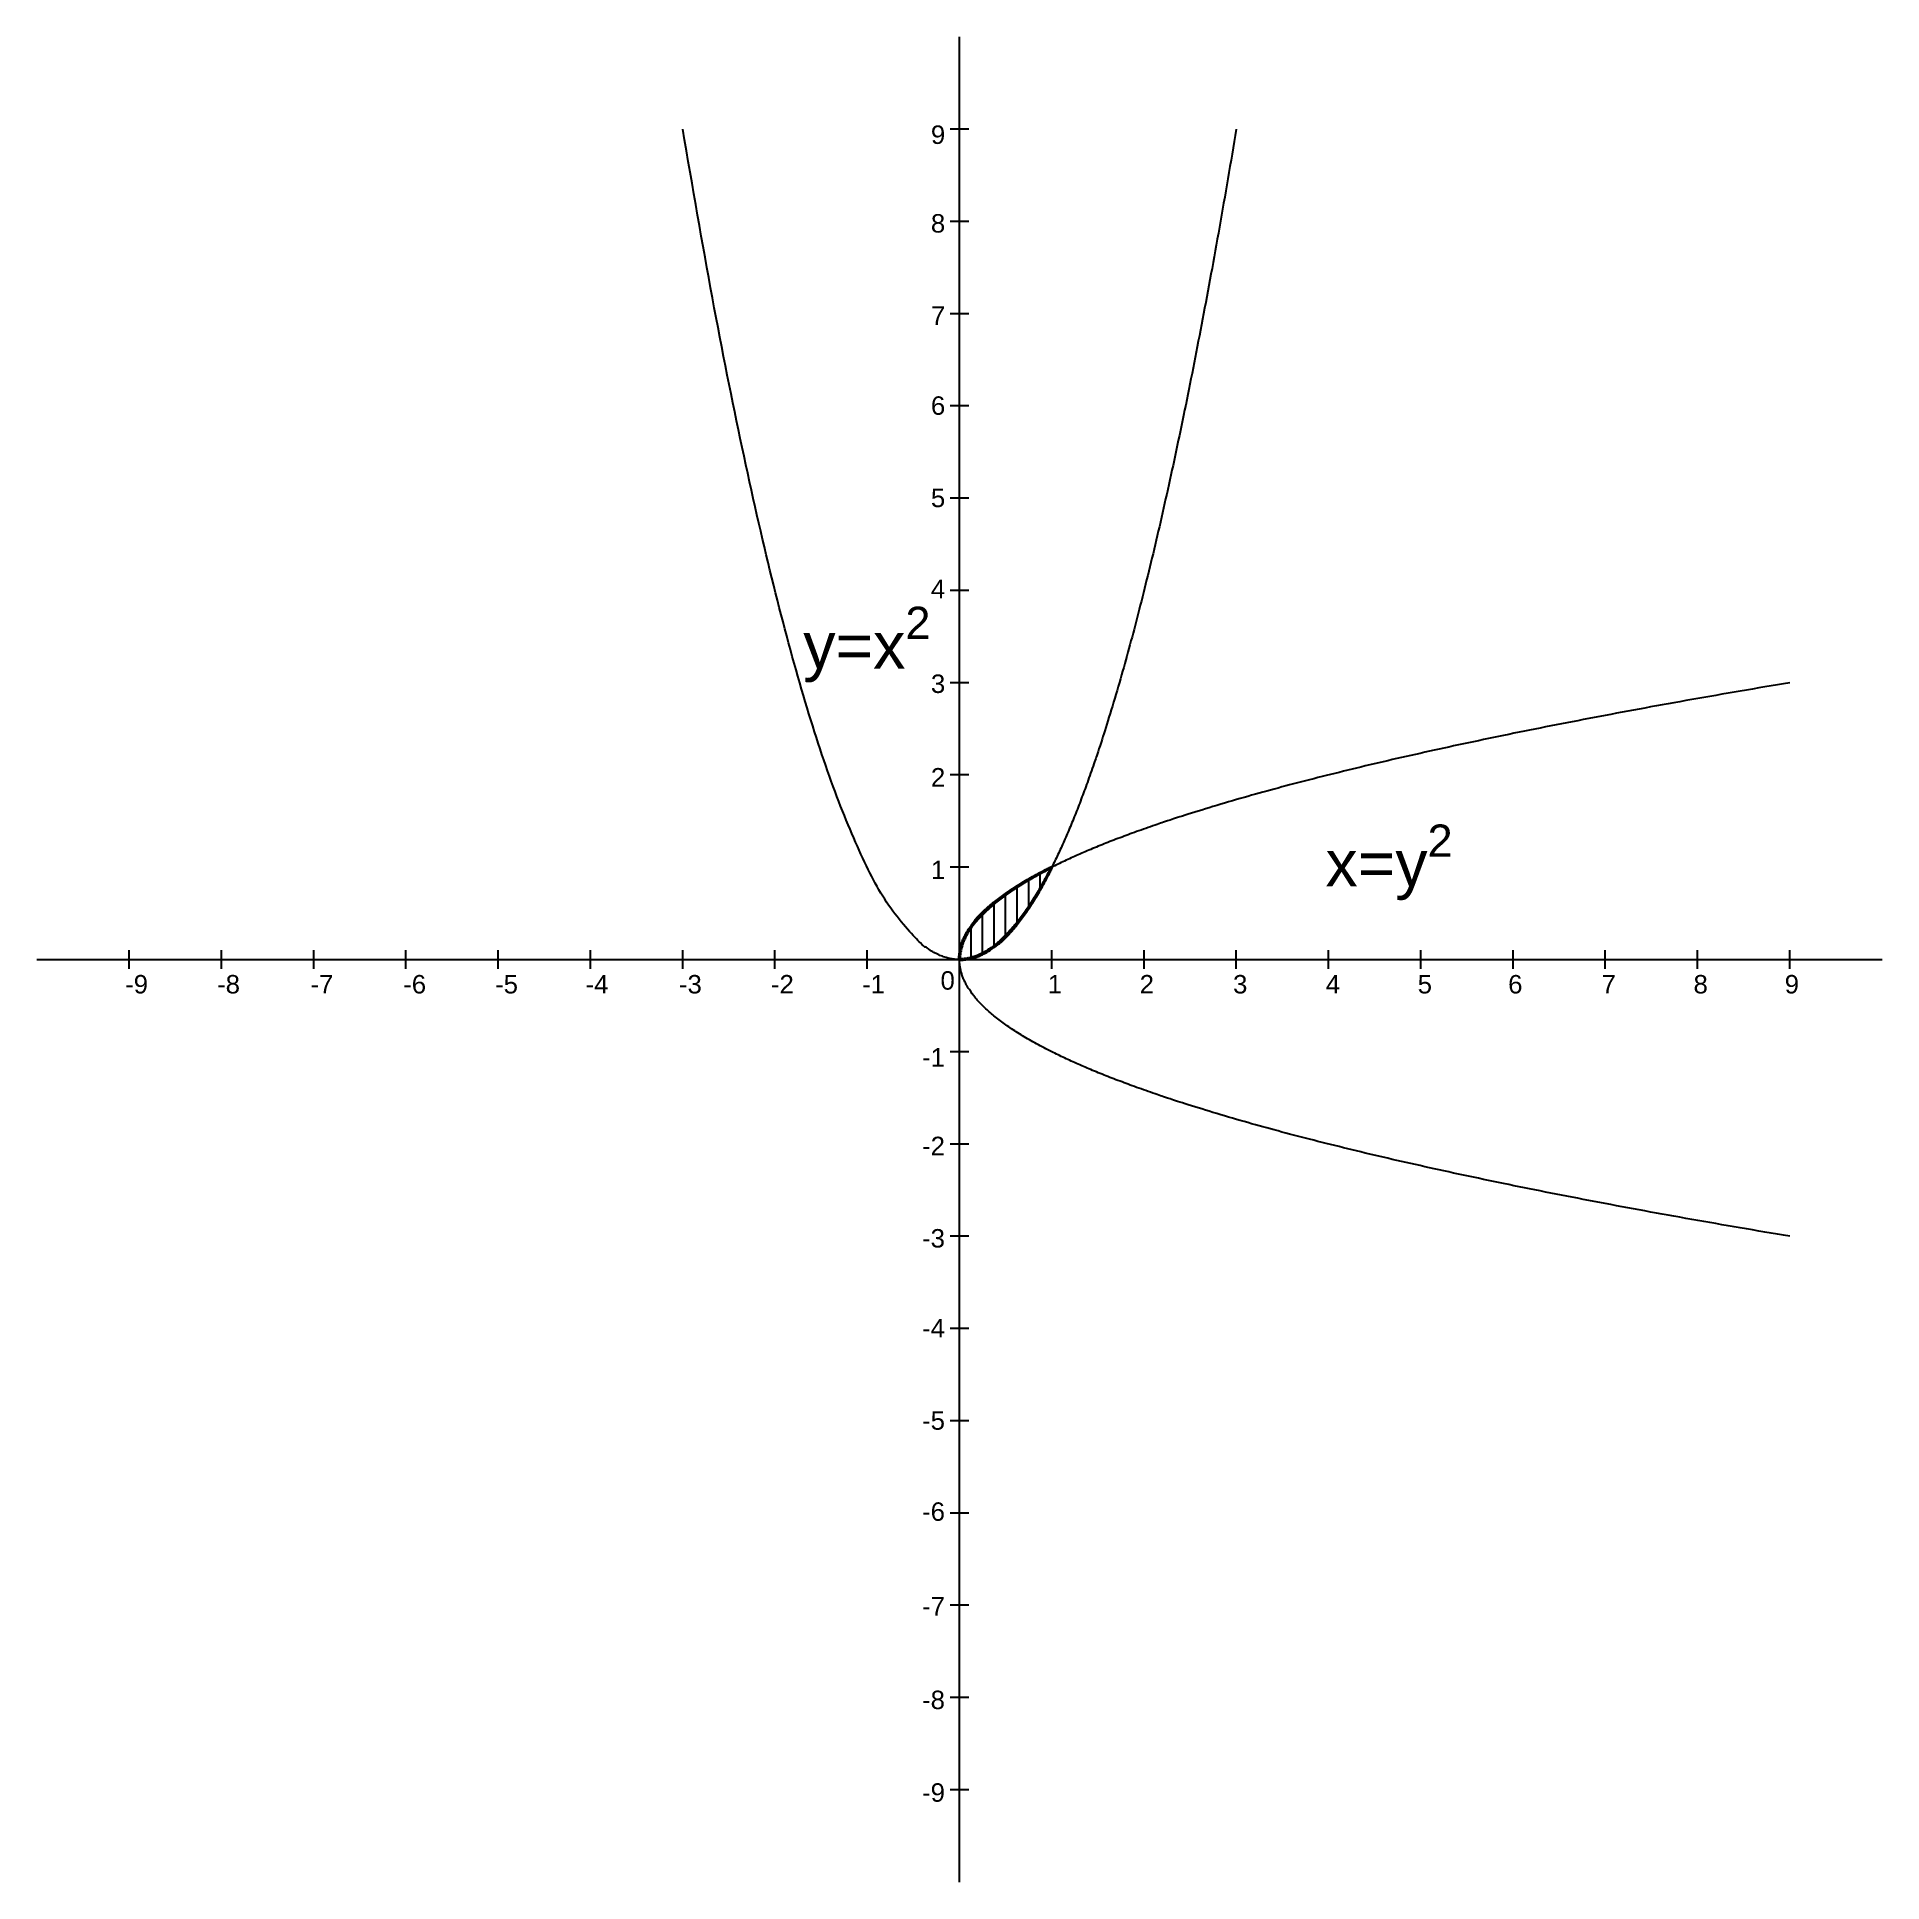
# Model space of a CAD drawing. Header units: inches. Extents: x -10 to 10, y -10 to 10.
import ezdxf

# ---------------------------------------------------------------- set-up
doc = ezdxf.new("R2010")
doc.units = ezdxf.units.IN
doc.header["$MEASUREMENT"] = 0
doc.styles.get("Standard").update_dxf_attribs({"font": 'arial.ttf'})

# ---------------------------------------------------------------- blocks, each defined once
blk = doc.blocks.new('*U1')
blk.add_line((1, -0.1), (1, 0.1))
blk = doc.blocks.new('*U2')
at = {"color": 0, "linetype": 'ByBlock', "lineweight": -2, "transparency": 16777216, "extrusion": (0, -1, -2.22045e-16)}
for p in [(0, 0), (1, 0), (2, 0), (3, 0), (4, 0), (5, 0), (6, 0), (7, 0), (8, 0)]:
    blk.add_blockref('*U1', p, dxfattribs=at)
blk = doc.blocks.new('*U3')
blk.add_line((1, -0.1), (1, 0.1))
blk = doc.blocks.new('*U4')
at = {"color": 0, "linetype": 'ByBlock', "lineweight": -2, "transparency": 16777216, "extrusion": (0, -1, -2.22045e-16)}
for p in [(0, 0), (1, 0), (2, 0), (3, 0), (4, 0), (5, 0), (6, 0), (7, 0), (8, 0)]:
    blk.add_blockref('*U3', p, dxfattribs=at)
blk = doc.blocks.new('*U5')
blk.add_line((1, -0.1), (1, 0.1))
blk = doc.blocks.new('*U6')
at = {"color": 0, "linetype": 'ByBlock', "lineweight": -2, "transparency": 16777216, "extrusion": (0, -1, -2.22045e-16)}
for p in [(0, 0), (1, 0), (2, 0), (3, 0), (4, 0), (5, 0), (6, 0), (7, 0), (8, 0)]:
    blk.add_blockref('*U5', p, dxfattribs=at)
blk = doc.blocks.new('*U7')
blk.add_line((1, -0.1), (1, 0.1))
blk = doc.blocks.new('*U8')
at = {"color": 0, "linetype": 'ByBlock', "lineweight": -2, "transparency": 16777216, "extrusion": (0, -1, -2.22045e-16)}
for p in [(-10, 0), (-9, 0), (-8, 0), (-7, 0), (-6, 0), (-5, 0), (-4, 0), (-3, 0), (-2, 0)]:
    blk.add_blockref('*U7', p, dxfattribs=at)

msp = doc.modelspace()

# ---------------------------------------------------------------- hatches: boundary and pattern name
h = msp.add_hatch()
h.set_pattern_fill('ANSI31', color=256, angle=45)
edge = h.paths.add_edge_path()
edge.add_spline(control_points=[(0, 0), (0.5, 0), (1, 1)], knot_values=[0.333363, 0.333363, 0.333363, 0.5, 0.5, 0.5], weights=[1, 1, 1], degree=2, periodic=0)
edge.add_spline(control_points=[(1, 1), (0, 0.5), (0, 0)], knot_values=[0.500062, 0.500062, 0.500062, 0.666652, 0.666652, 0.666652], weights=[1, 1, 1], degree=2, periodic=0)
edge.add_line((0, 0), (0, 0))

# ---------------------------------------------------------------- linework, layer by layer
for p, q in [((0, 0), (0, 10)), ((-10, 0), (0, 0)), ((0, 0), (10, 0)), ((0, -10), (0, 0))]:
    msp.add_line(p, q)
for points in [[(0, 0), (-1.5, 0.001), (-3, 9)], [(3, 9), (2, 2.999), (1, 0.999)], [(9, 3), (2.999, 2), (0.999, 1)], [(1, -1), (0, -0.5), (0, 0)], [(9, -3), (2.999, -2), (0.999, -1)]]:
    msp.add_open_spline(points, degree=2)
at = {"lineweight": 50}
for points in [[(1, 1), (0.5, 0), (0, 0)], [(1, 1), (0, 0.5), (0, 0)]]:
    msp.add_open_spline(points, degree=2, dxfattribs=at)

# ---------------------------------------------------------------- block references
at = {"extrusion": (-1, 6.12323e-17, -2.22045e-16), "rotation": 180}
for name, p in [('*U4', (0, 0)), ('*U6', (10, 0))]:
    msp.add_blockref(name, p, dxfattribs=at)
at = {"extrusion": (0, 1, -2.22045e-16), "rotation": 180}
for name in ['*U8', '*U2']:
    msp.add_blockref(name, (0, 0), dxfattribs=at)

# ---------------------------------------------------------------- texts
at = {"attachment_point": 1}
for s, width, insert, char_height in [('9', 0.2, (-0.31, 9.04), 0.2), ('8', 0.2, (-0.31, 8.079), 0.2), ('7', 0.2, (-0.31, 7.078), 0.2), ('6', 0.2, (-0.31, 6.104), 0.2), ('5', 0.2, (-0.31, 5.103), 0.2), ('4', 0.2, (-0.31, 4.116), 0.2), ('\\A1;y=x{\\H0.7x;\\S2^ ;}', 1.44596, (-1.693, 3.824), 0.5), ('3', 0.2, (-0.31, 3.089), 0.2), ('2', 0.2, (-0.31, 2.075), 0.2), ('\\A1;x=y{\\H0.7x;\\S2^ ;}', 1.44596, (3.967, 1.463), 0.5), ('1', 0.2, (-0.31, 1.071), 0.2), ('-9', 0.2, (-9.044, -0.168), 0.2), ('-8', 0.2, (-8.047, -0.168), 0.2), ('-7', 0.2, (-7.035, -0.168), 0.2), ('-6', 0.2, (-6.03, -0.168), 0.2), ('-5', 0.2, (-5.034, -0.168), 0.2), ('-4', 0.2, (-4.053, -0.168), 0.2), ('-3', 0.2, (-3.041, -0.168), 0.2), ('-2', 0.2, (-2.044, -0.168), 0.2), ('-1', 0.2, (-1.056, -0.168), 0.2), ('0', 0.36064, (-0.206, -0.127), 0.2), ('1', 0.2, (0.956, -0.168), 0.2), ('2', 0.2, (1.953, -0.168), 0.2), ('3', 0.2, (2.965, -0.168), 0.2), ('4', 0.2, (3.97, -0.168), 0.2), ('5', 0.2, (4.966, -0.168), 0.2), ('6', 0.2, (5.947, -0.168), 0.2), ('7', 0.2, (6.959, -0.168), 0.2), ('8', 0.2, (7.956, -0.168), 0.2), ('9', 0.2, (8.944, -0.168), 0.2), ('-1', 0.2, (-0.406, -0.96), 0.2), ('-2', 0.2, (-0.406, -1.921), 0.2), ('-3', 0.2, (-0.406, -2.922), 0.2), ('-4', 0.2, (-0.406, -3.896), 0.2), ('-5', 0.2, (-0.406, -4.897), 0.2), ('-6', 0.2, (-0.406, -5.884), 0.2), ('-7', 0.2, (-0.406, -6.911), 0.2), ('-8', 0.2, (-0.406, -7.925), 0.2), ('-9', 0.2, (-0.406, -8.929), 0.2)]:
    msp.add_mtext_dynamic_manual_height_columns(s, width=width, gutter_width=1, heights=[0], dxfattribs=dict(at, insert=insert, char_height=char_height))

doc.saveas('drawing.dxf')
